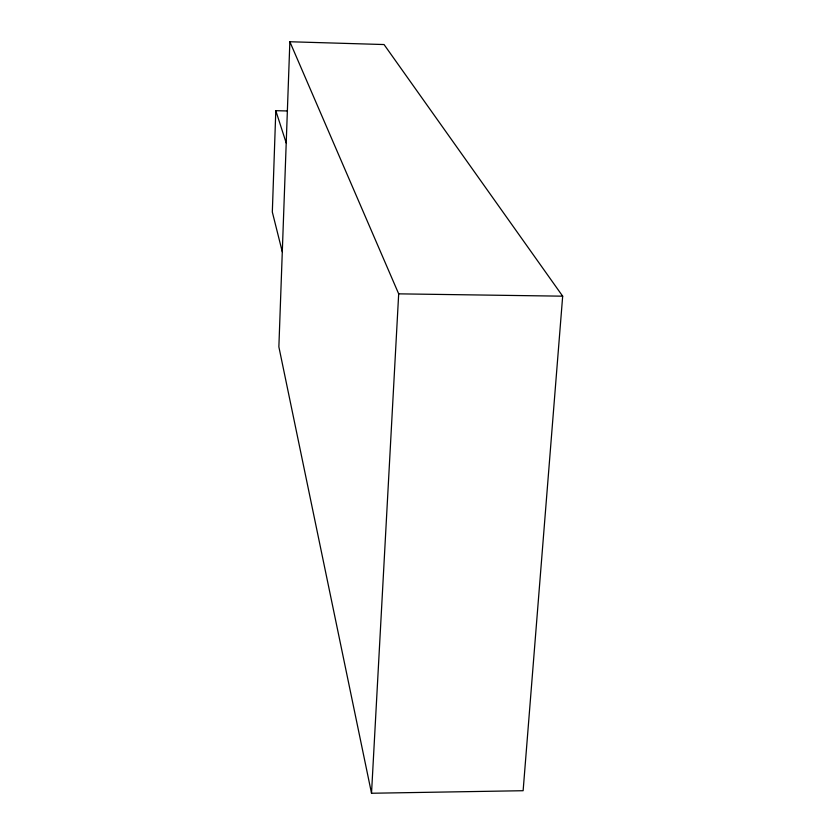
<?xml version="1.0" encoding="UTF-8"?>
<svg xmlns="http://www.w3.org/2000/svg" width="835" height="835" viewBox="0 0 835 835"><rect width="100%" height="100%" fill="white"/><g stroke="black" fill="none" stroke-linecap="round" stroke-linejoin="round"><path stroke-width="1.25" d="M287.522 110.971L275.8 110.679L272.325 212.027L282.293 251.846M289.86 41.75L278.869 346.849L371.523 793.25L523.127 790.714L562.675 296.174L384.058 44.547L289.86 41.75L398.681 293.847L371.523 793.25M398.681 293.847L562.675 296.174M275.8 110.679L286.207 142.983"/></g></svg>
